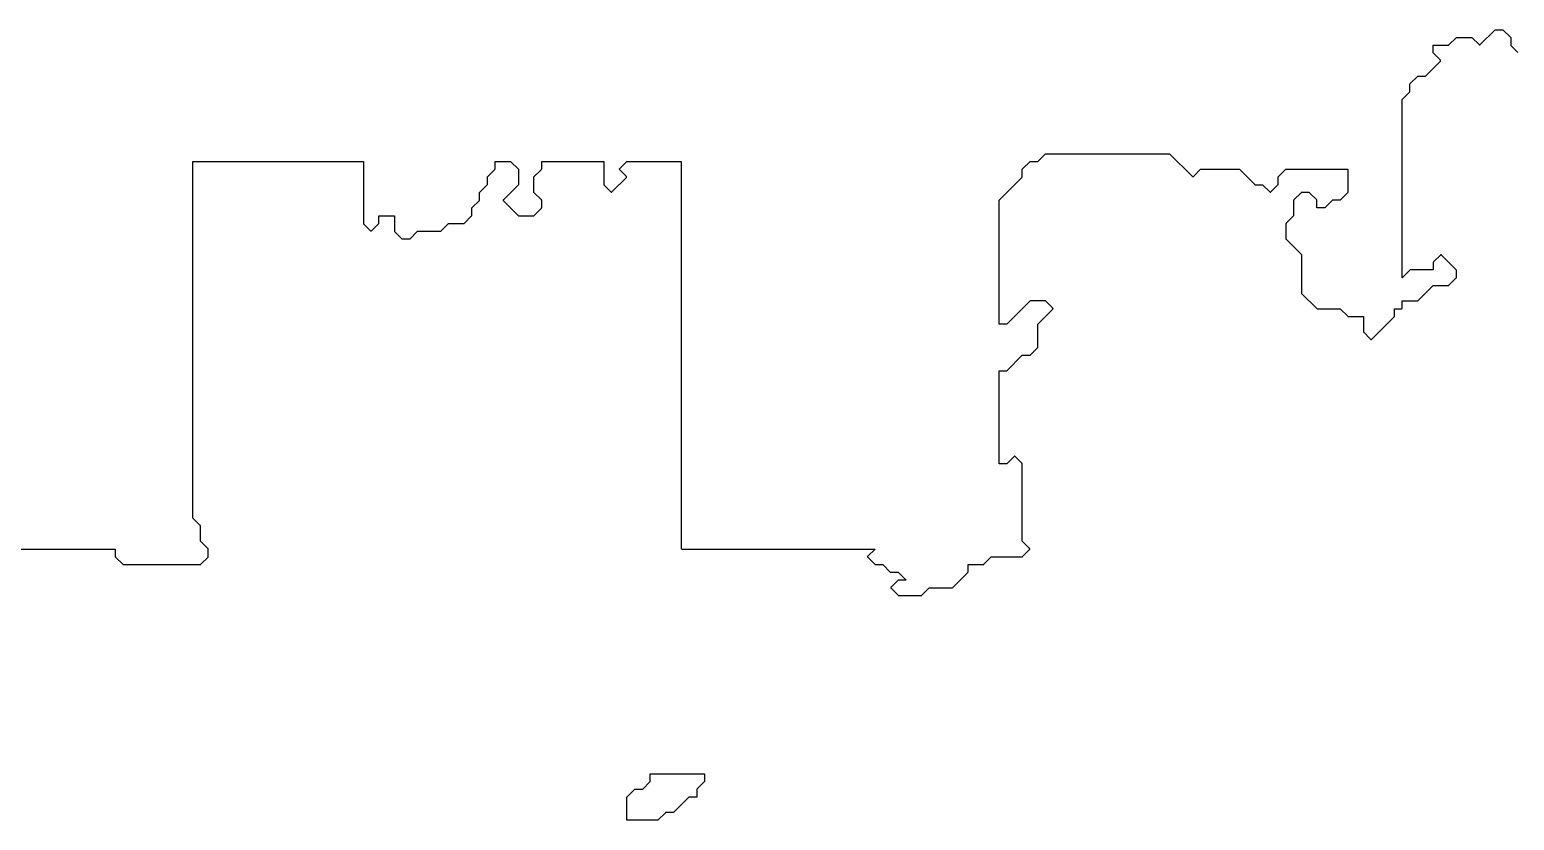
# Model space of a CAD drawing. Header units: metres. Extents: x 0 to 799, y 1 to 1100.
# Drawn here: x 447 to 638.5, y 857 to 959 of the extents above; entities that cross this region are included whole.
import ezdxf

# ---------------------------------------------------------------- set-up
doc = ezdxf.new("R2010")
doc.units = ezdxf.units.M
doc.layers.add('forest', color=7, linetype='Continuous')
doc.layers.add('forestfragmentation', color=7, linetype='Continuous')

msp = doc.modelspace()

# ---------------------------------------------------------------- linework, layer by layer
at = {"layer": 'forest', "color": 191}
msp.add_lwpolyline([(439, 892), (458, 892), (458, 892), (458, 892), (458, 891.04), (458, 891.03), (458, 891.02), (458, 891.01), (458.01, 891), (458.01, 890.99), (458.02, 890.99), (458.02, 890.98), (458.03, 890.97), (458.97, 890.03), (458.98, 890.02), (458.99, 890.02), (458.99, 890.01), (459, 890.01), (459.01, 890), (459.02, 890), (459.03, 890), (459.04, 890), (468.96, 890), (468.97, 890), (468.98, 890), (468.99, 890), (469, 890.01), (469.01, 890.01), (469.01, 890.02), (469.02, 890.02), (469.03, 890.03), (469.97, 890.97), (469.98, 890.98), (469.98, 890.99), (469.99, 890.99), (469.99, 891), (470, 891.01), (470, 891.02), (470, 891.03), (470, 891.04), (470, 891.96), (470, 891.97), (470, 891.98), (470, 891.99), (469.99, 892), (469.99, 892.01), (469.98, 892.01), (469.98, 892.02), (469.97, 892.03), (469, 893), (469, 893), (469, 893), (469, 894.96), (469, 894.97), (469, 894.98), (469, 894.99), (468.99, 895), (468.99, 895.01), (468.98, 895.01), (468.98, 895.02), (468.97, 895.03), (468, 896), (468, 896), (468, 896), (468, 942), (468, 942), (468, 942), (490, 942), (490, 942), (490, 942), (490, 934.04), (490, 934.03), (490, 934.02), (490, 934.01), (490.01, 934), (490.01, 933.99), (490.02, 933.99), (490.02, 933.98), (490.03, 933.97), (490.93, 933.07), (490.94, 933.06), (490.94, 933.06), (490.95, 933.05), (490.96, 933.05), (490.97, 933.05), (490.98, 933.04), (490.99, 933.04), (491, 933.04), (491.01, 933.04), (491.02, 933.04), (491.03, 933.05), (491.04, 933.05), (491.05, 933.05), (491.06, 933.06), (491.06, 933.06), (491.07, 933.07), (491.97, 933.97), (491.98, 933.98), (491.98, 933.99), (491.99, 933.99), (491.99, 934), (492, 934.01), (492, 934.02), (492, 934.03), (492, 934.04), (492, 935), (492, 935), (492, 935), (494, 935), (494, 935), (494, 935), (494, 933.04), (494, 933.03), (494, 933.02), (494, 933.01), (494.01, 933), (494.01, 932.99), (494.02, 932.99), (494.02, 932.98), (494.03, 932.97), (494.97, 932.03), (494.98, 932.02), (494.99, 932.02), (494.99, 932.01), (495, 932.01), (495.01, 932), (495.02, 932), (495.03, 932), (495.04, 932), (495.96, 932), (495.97, 932), (495.98, 932), (495.99, 932), (496, 932.01), (496.01, 932.01), (496.01, 932.02), (496.02, 932.02), (496.03, 932.03), (497, 933), (497, 933), (497, 933), (499.96, 933), (499.97, 933), (499.98, 933), (499.99, 933), (500, 933.01), (500.01, 933.01), (500.01, 933.02), (500.02, 933.02), (500.03, 933.03), (501, 934), (501, 934), (501, 934), (502.96, 934), (502.97, 934), (502.98, 934), (502.99, 934), (503, 934.01), (503.01, 934.01), (503.01, 934.02), (503.02, 934.02), (503.03, 934.03), (503.97, 934.97), (503.98, 934.98), (503.98, 934.99), (503.99, 934.99), (503.99, 935), (504, 935.01), (504, 935.02), (504, 935.03), (504, 935.04), (504, 936), (504, 936), (504, 936), (504.97, 936.97), (504.98, 936.98), (504.98, 936.99), (504.99, 936.99), (504.99, 937), (505, 937.01), (505, 937.02), (505, 937.03), (505, 937.04), (505, 938), (505, 938), (505, 938), (505.97, 938.97), (505.98, 938.98), (505.98, 938.99), (505.99, 938.99), (505.99, 939), (506, 939.01), (506, 939.02), (506, 939.03), (506, 939.04), (506, 940), (506, 940), (506, 940), (506.97, 940.97), (506.98, 940.98), (506.98, 940.99), (506.99, 940.99), (506.99, 941), (507, 941.01), (507, 941.02), (507, 941.03), (507, 941.04), (507, 942), (507, 942), (507, 942), (509, 942), (509, 942), (509, 942), (510, 941), (510, 941), (510, 941), (510, 939), (510, 939), (510, 939), (508.07, 937.07), (508.06, 937.06), (508.06, 937.06), (508.05, 937.05), (508.05, 937.04), (508.05, 937.03), (508.04, 937.02), (508.04, 937.01), (508.04, 937), (508.04, 936.99), (508.04, 936.98), (508.05, 936.97), (508.05, 936.96), (508.05, 936.95), (508.06, 936.94), (508.06, 936.94), (508.07, 936.93), (509.97, 935.03), (509.98, 935.02), (509.99, 935.02), (509.99, 935.01), (510, 935.01), (510.01, 935), (510.02, 935), (510.03, 935), (510.04, 935), (511.96, 935), (511.97, 935), (511.98, 935), (511.99, 935), (512, 935.01), (512.01, 935.01), (512.01, 935.02), (512.02, 935.02), (512.03, 935.03), (512.97, 935.97), (512.98, 935.98), (512.98, 935.99), (512.99, 935.99), (512.99, 936), (513, 936.01), (513, 936.02), (513, 936.03), (513, 936.04), (513, 936.96), (513, 936.97), (513, 936.98), (513, 936.99), (512.99, 937), (512.99, 937.01), (512.98, 937.01), (512.98, 937.02), (512.97, 937.03), (512, 938), (512, 938), (512, 938), (512, 940), (512, 940), (512, 940), (512.97, 940.97), (512.98, 940.98), (512.98, 940.99), (512.99, 940.99), (512.99, 941), (513, 941.01), (513, 941.02), (513, 941.03), (513, 941.04), (513, 942), (513, 942), (513, 942), (521, 942), (521, 942), (521, 942), (521, 939.04), (521, 939.03), (521, 939.02), (521, 939.01), (521.01, 939), (521.01, 938.99), (521.02, 938.99), (521.02, 938.98), (521.03, 938.97), (521.93, 938.07), (521.94, 938.06), (521.94, 938.06), (521.95, 938.05), (521.96, 938.05), (521.97, 938.05), (521.98, 938.04), (521.99, 938.04), (522, 938.04), (522.01, 938.04), (522.02, 938.04), (522.03, 938.05), (522.04, 938.05), (522.05, 938.05), (522.06, 938.06), (522.06, 938.06), (522.07, 938.07), (523.93, 939.93), (523.94, 939.94), (523.94, 939.94), (523.95, 939.95), (523.95, 939.96), (523.95, 939.97), (523.96, 939.98), (523.96, 939.99), (523.96, 940), (523.96, 940.01), (523.96, 940.02), (523.95, 940.03), (523.95, 940.04), (523.95, 940.05), (523.94, 940.06), (523.94, 940.06), (523.93, 940.07), (523, 941), (523, 941), (523, 941), (524, 942), (524, 942), (524, 942), (531, 942), (531, 942), (531, 942), (531, 892.1), (531, 892.09), (531, 892.08), (531, 892.07), (531.01, 892.06), (531.01, 892.05), (531.02, 892.04), (531.02, 892.04), (531.03, 892.03), (531.04, 892.02), (531.04, 892.02), (531.05, 892.01), (531.06, 892.01), (531.07, 892), (531.08, 892), (531.09, 892), (531.1, 892), (556, 892), (556, 892), (556, 892), (555.07, 891.07), (555.06, 891.06), (555.06, 891.06), (555.05, 891.05), (555.05, 891.04), (555.05, 891.03), (555.04, 891.02), (555.04, 891.01), (555.04, 891), (555.04, 890.99), (555.04, 890.98), (555.05, 890.97), (555.05, 890.96), (555.05, 890.95), (555.06, 890.94), (555.06, 890.94), (555.07, 890.93), (555.97, 890.03), (555.98, 890.02), (555.99, 890.02), (555.99, 890.01), (556, 890.01), (556.01, 890), (556.02, 890), (556.03, 890), (556.04, 890), (557, 890), (557, 890), (557, 890), (557.97, 889.03), (557.98, 889.02), (557.99, 889.02), (557.99, 889.01), (558, 889.01), (558.01, 889), (558.02, 889), (558.03, 889), (558.04, 889), (559, 889), (559, 889), (559, 889), (560, 888), (560, 888), (560, 888), (559.04, 888), (559.03, 888), (559.02, 888), (559.01, 888), (559, 887.99), (558.99, 887.99), (558.99, 887.98), (558.98, 887.98), (558.97, 887.97), (558.07, 887.07), (558.06, 887.06), (558.06, 887.06), (558.05, 887.05), (558.05, 887.04), (558.05, 887.03), (558.04, 887.02), (558.04, 887.01), (558.04, 887), (558.04, 886.99), (558.04, 886.98), (558.05, 886.97), (558.05, 886.96), (558.05, 886.95), (558.06, 886.94), (558.06, 886.94), (558.07, 886.93), (558.97, 886.03), (558.98, 886.02), (558.99, 886.02), (558.99, 886.01), (559, 886.01), (559.01, 886), (559.02, 886), (559.03, 886), (559.04, 886), (561.96, 886), (561.97, 886), (561.98, 886), (561.99, 886), (562, 886.01), (562.01, 886.01), (562.01, 886.02), (562.02, 886.02), (562.03, 886.03), (563, 887), (563, 887), (563, 887), (565.96, 887), (565.97, 887), (565.98, 887), (565.99, 887), (566, 887.01), (566.01, 887.01), (566.01, 887.02), (566.02, 887.02), (566.03, 887.03), (567.97, 888.97), (567.98, 888.98), (567.98, 888.99), (567.99, 888.99), (567.99, 889), (568, 889.01), (568, 889.02), (568, 889.03), (568, 889.04), (568, 890), (568, 890), (568, 890), (569.96, 890), (569.97, 890), (569.98, 890), (569.99, 890), (570, 890.01), (570.01, 890.01), (570.01, 890.02), (570.02, 890.02), (570.03, 890.03), (571, 891), (571, 891), (571, 891), (574.96, 891), (574.97, 891), (574.98, 891), (574.99, 891), (575, 891.01), (575.01, 891.01), (575.01, 891.02), (575.02, 891.02), (575.03, 891.03), (575.93, 891.93), (575.94, 891.94), (575.94, 891.94), (575.95, 891.95), (575.95, 891.96), (575.95, 891.97), (575.96, 891.98), (575.96, 891.99), (575.96, 892), (575.96, 892.01), (575.96, 892.02), (575.95, 892.03), (575.95, 892.04), (575.95, 892.05), (575.94, 892.06), (575.94, 892.06), (575.93, 892.07), (575, 893), (575, 893), (575, 893), (575, 902.96), (575, 902.97), (575, 902.98), (575, 902.99), (574.99, 903), (574.99, 903.01), (574.98, 903.01), (574.98, 903.02), (574.97, 903.03), (574.07, 903.93), (574.06, 903.94), (574.06, 903.94), (574.05, 903.95), (574.04, 903.95), (574.03, 903.95), (574.02, 903.96), (574.01, 903.96), (574, 903.96), (573.99, 903.96), (573.98, 903.96), (573.97, 903.95), (573.96, 903.95), (573.95, 903.95), (573.94, 903.94), (573.94, 903.94), (573.93, 903.93), (573, 903), (573, 903), (573, 903), (572, 903), (572, 903), (572, 903), (572, 915), (572, 915), (572, 915), (572.96, 915), (572.97, 915), (572.98, 915), (572.99, 915), (573, 915.01), (573.01, 915.01), (573.01, 915.02), (573.02, 915.02), (573.03, 915.03), (575, 917), (575, 917), (575, 917), (575.96, 917), (575.97, 917), (575.98, 917), (575.99, 917), (576, 917.01), (576.01, 917.01), (576.01, 917.02), (576.02, 917.02), (576.03, 917.03), (576.97, 917.97), (576.98, 917.98), (576.98, 917.99), (576.99, 917.99), (576.99, 918), (577, 918.01), (577, 918.02), (577, 918.03), (577, 918.04), (577, 921), (577, 921), (577, 921), (578.93, 922.93), (578.94, 922.94), (578.94, 922.94), (578.95, 922.95), (578.95, 922.96), (578.95, 922.97), (578.96, 922.98), (578.96, 922.99), (578.96, 923), (578.96, 923.01), (578.96, 923.02), (578.95, 923.03), (578.95, 923.04), (578.95, 923.05), (578.94, 923.06), (578.94, 923.06), (578.93, 923.07), (578.03, 923.97), (578.02, 923.98), (578.01, 923.98), (578.01, 923.99), (578, 923.99), (577.99, 924), (577.98, 924), (577.97, 924), (577.96, 924), (576.04, 924), (576.03, 924), (576.02, 924), (576.01, 924), (576, 923.99), (575.99, 923.99), (575.99, 923.98), (575.98, 923.98), (575.97, 923.97), (573, 921), (573, 921), (573, 921), (572, 921), (572, 921), (572, 921), (572, 937), (572, 937), (572, 937), (574.97, 939.97), (574.98, 939.98), (574.98, 939.99), (574.99, 939.99), (574.99, 940), (575, 940.01), (575, 940.02), (575, 940.03), (575, 940.04), (575, 941), (575, 941), (575, 941), (576, 942), (576, 942), (576, 942), (576.96, 942), (576.97, 942), (576.98, 942), (576.99, 942), (577, 942.01), (577.01, 942.01), (577.01, 942.02), (577.02, 942.02), (577.03, 942.03), (578, 943), (578, 943), (578, 943), (594, 943), (594, 943), (594, 943), (596.93, 940.07), (596.94, 940.06), (596.94, 940.06), (596.95, 940.05), (596.96, 940.05), (596.97, 940.05), (596.98, 940.04), (596.99, 940.04), (597, 940.04), (597.01, 940.04), (597.02, 940.04), (597.03, 940.05), (597.04, 940.05), (597.05, 940.05), (597.06, 940.06), (597.06, 940.06), (597.07, 940.07), (598, 941), (598, 941), (598, 941), (603, 941), (603, 941), (603, 941), (604.97, 939.03), (604.98, 939.02), (604.99, 939.02), (604.99, 939.01), (605, 939.01), (605.01, 939), (605.02, 939), (605.03, 939), (605.04, 939), (606, 939), (606, 939), (606, 939), (606.93, 938.07), (606.94, 938.06), (606.94, 938.06), (606.95, 938.05), (606.96, 938.05), (606.97, 938.05), (606.98, 938.04), (606.99, 938.04), (607, 938.04), (607.01, 938.04), (607.02, 938.04), (607.03, 938.05), (607.04, 938.05), (607.05, 938.05), (607.06, 938.06), (607.06, 938.06), (607.07, 938.07), (607.97, 938.97), (607.98, 938.98), (607.98, 938.99), (607.99, 938.99), (607.99, 939), (608, 939.01), (608, 939.02), (608, 939.03), (608, 939.04), (608, 940), (608, 940), (608, 940), (609, 941), (609, 941), (609, 941), (617, 941), (617, 941), (617, 941), (617, 938), (617, 938), (617, 938), (616, 937), (616, 937), (616, 937), (615.04, 937), (615.03, 937), (615.02, 937), (615.01, 937), (615, 936.99), (614.99, 936.99), (614.99, 936.98), (614.98, 936.98), (614.97, 936.97), (614, 936), (614, 936), (614, 936), (613, 936), (613, 936), (613, 936), (613, 936.96), (613, 936.97), (613, 936.98), (613, 936.99), (612.99, 937), (612.99, 937.01), (612.98, 937.01), (612.98, 937.02), (612.97, 937.03), (612.03, 937.97), (612.02, 937.98), (612.01, 937.98), (612.01, 937.99), (612, 937.99), (611.99, 938), (611.98, 938), (611.97, 938), (611.96, 938), (611.04, 938), (611.03, 938), (611.02, 938), (611.01, 938), (611, 937.99), (610.99, 937.99), (610.99, 937.98), (610.98, 937.98), (610.97, 937.97), (610.03, 937.03), (610.02, 937.02), (610.02, 937.01), (610.01, 937.01), (610.01, 937), (610, 936.99), (610, 936.98), (610, 936.97), (610, 936.96), (610, 935), (610, 935), (610, 935), (609.03, 934.03), (609.02, 934.02), (609.02, 934.01), (609.01, 934.01), (609.01, 934), (609, 933.99), (609, 933.98), (609, 933.97), (609, 933.96), (609, 932.04), (609, 932.03), (609, 932.02), (609, 932.01), (609.01, 932), (609.01, 931.99), (609.02, 931.99), (609.02, 931.98), (609.03, 931.97), (611, 930), (611, 930), (611, 930), (611, 925.04), (611, 925.03), (611, 925.02), (611, 925.01), (611.01, 925), (611.01, 924.99), (611.02, 924.99), (611.02, 924.98), (611.03, 924.97), (612.97, 923.03), (612.98, 923.02), (612.99, 923.02), (612.99, 923.01), (613, 923.01), (613.01, 923), (613.02, 923), (613.03, 923), (613.04, 923), (616, 923), (616, 923), (616, 923), (616.97, 922.03), (616.98, 922.02), (616.99, 922.02), (616.99, 922.01), (617, 922.01), (617.01, 922), (617.02, 922), (617.03, 922), (617.04, 922), (619, 922), (619, 922), (619, 922), (619, 920.04), (619, 920.03), (619, 920.02), (619, 920.01), (619.01, 920), (619.01, 919.99), (619.02, 919.99), (619.02, 919.98), (619.03, 919.97), (619.93, 919.07), (619.94, 919.06), (619.94, 919.06), (619.95, 919.05), (619.96, 919.05), (619.97, 919.05), (619.98, 919.04), (619.99, 919.04), (620, 919.04), (620.01, 919.04), (620.02, 919.04), (620.03, 919.05), (620.04, 919.05), (620.05, 919.05), (620.06, 919.06), (620.06, 919.06), (620.07, 919.07), (622.97, 921.97), (622.98, 921.98), (622.98, 921.99), (622.99, 921.99), (622.99, 922), (623, 922.01), (623, 922.02), (623, 922.03), (623, 922.04), (623, 923), (623, 923), (623, 923), (623.9, 923), (623.91, 923), (623.92, 923), (623.93, 923), (623.94, 923.01), (623.95, 923.01), (623.96, 923.02), (623.96, 923.02), (623.97, 923.03), (623.98, 923.04), (623.98, 923.04), (623.99, 923.05), (623.99, 923.06), (624, 923.07), (624, 923.08), (624, 923.09), (624, 923.1), (624, 924), (624, 924), (624, 924), (625.96, 924), (625.97, 924), (625.98, 924), (625.99, 924), (626, 924.01), (626.01, 924.01), (626.01, 924.02), (626.02, 924.02), (626.03, 924.03), (628, 926), (628, 926), (628, 926), (629.96, 926), (629.97, 926), (629.98, 926), (629.99, 926), (630, 926.01), (630.01, 926.01), (630.01, 926.02), (630.02, 926.02), (630.03, 926.03), (630.97, 926.97), (630.98, 926.98), (630.98, 926.99), (630.99, 926.99), (630.99, 927), (631, 927.01), (631, 927.02), (631, 927.03), (631, 927.04), (631, 927.96), (631, 927.97), (631, 927.98), (631, 927.99), (630.99, 928), (630.99, 928.01), (630.98, 928.01), (630.98, 928.02), (630.97, 928.03), (629.07, 929.93), (629.06, 929.94), (629.06, 929.94), (629.05, 929.95), (629.04, 929.95), (629.03, 929.95), (629.02, 929.96), (629.01, 929.96), (629, 929.96), (628.99, 929.96), (628.98, 929.96), (628.97, 929.95), (628.96, 929.95), (628.95, 929.95), (628.94, 929.94), (628.94, 929.94), (628.93, 929.93), (628.03, 929.03), (628.02, 929.02), (628.02, 929.01), (628.01, 929.01), (628.01, 929), (628, 928.99), (628, 928.98), (628, 928.97), (628, 928.96), (628, 928), (628, 928), (628, 928), (625.04, 928), (625.03, 928), (625.02, 928), (625.01, 928), (625, 927.99), (624.99, 927.99), (624.99, 927.98), (624.98, 927.98), (624.97, 927.97), (624, 927), (624, 927), (624, 927), (624, 950), (624, 950), (624, 950), (624.97, 950.97), (624.98, 950.98), (624.98, 950.99), (624.99, 950.99), (624.99, 951), (625, 951.01), (625, 951.02), (625, 951.03), (625, 951.04), (625, 952), (625, 952), (625, 952), (626, 953), (626, 953), (626, 953), (626.96, 953), (626.97, 953), (626.98, 953), (626.99, 953), (627, 953.01), (627.01, 953.01), (627.01, 953.02), (627.02, 953.02), (627.03, 953.03), (628.93, 954.93), (628.94, 954.94), (628.94, 954.94), (628.95, 954.95), (628.95, 954.96), (628.95, 954.97), (628.96, 954.98), (628.96, 954.99), (628.96, 955), (628.96, 955.01), (628.96, 955.02), (628.95, 955.03), (628.95, 955.04), (628.95, 955.05), (628.94, 955.06), (628.94, 955.06), (628.93, 955.07), (628, 956), (628, 956), (628, 956), (628, 957), (628, 957), (628, 957), (629.96, 957), (629.97, 957), (629.98, 957), (629.99, 957), (630, 957.01), (630.01, 957.01), (630.01, 957.02), (630.02, 957.02), (630.03, 957.03), (631, 958), (631, 958), (631, 958), (633, 958), (633, 958), (633, 958), (633.93, 957.07), (633.94, 957.06), (633.94, 957.06), (633.95, 957.05), (633.96, 957.05), (633.97, 957.05), (633.98, 957.04), (633.99, 957.04), (634, 957.04), (634.01, 957.04), (634.02, 957.04), (634.03, 957.05), (634.04, 957.05), (634.05, 957.05), (634.06, 957.06), (634.06, 957.06), (634.07, 957.07), (636, 959), (636, 959), (636, 959), (637, 959), (637, 959), (637, 959), (638, 958), (638, 958), (638, 958), (638, 957.04), (638, 957.03), (638, 957.02), (638, 957.01), (638.01, 957), (638.01, 956.99), (638.02, 956.99), (638.02, 956.98), (638.03, 956.97), (638.93, 956.07)], dxfattribs=at)
at = {"layer": 'forestfragmentation', "color": 139}
msp.add_lwpolyline([(524, 857), (524, 857), (524, 860), (524, 860), (524, 860), (525, 861), (525, 861), (525, 861), (525.96, 861), (525.97, 861), (525.98, 861), (525.99, 861), (526, 861.01), (526.01, 861.01), (526.01, 861.02), (526.02, 861.02), (526.03, 861.03), (526.97, 861.97), (526.98, 861.98), (526.98, 861.99), (526.99, 861.99), (526.99, 862), (527, 862.01), (527, 862.02), (527, 862.03), (527, 862.04), (527, 863), (527, 863), (527, 863), (534, 863), (534, 863), (534, 863), (534, 862), (534, 862), (534, 862), (533.03, 861.03), (533.02, 861.02), (533.02, 861.01), (533.01, 861.01), (533.01, 861), (533, 860.99), (533, 860.98), (533, 860.97), (533, 860.96), (533, 860), (533, 860), (533, 860), (532.04, 860), (532.03, 860), (532.02, 860), (532.01, 860), (532, 859.99), (531.99, 859.99), (531.99, 859.98), (531.98, 859.98), (531.97, 859.97), (530, 858), (530, 858), (530, 858), (529.04, 858), (529.03, 858), (529.02, 858), (529.01, 858), (529, 857.99), (528.99, 857.99), (528.99, 857.98), (528.98, 857.98), (528.97, 857.97), (528, 857), (528, 857), (528, 857), (524, 857), (524, 857)], dxfattribs=at)

doc.saveas('drawing.dxf')
